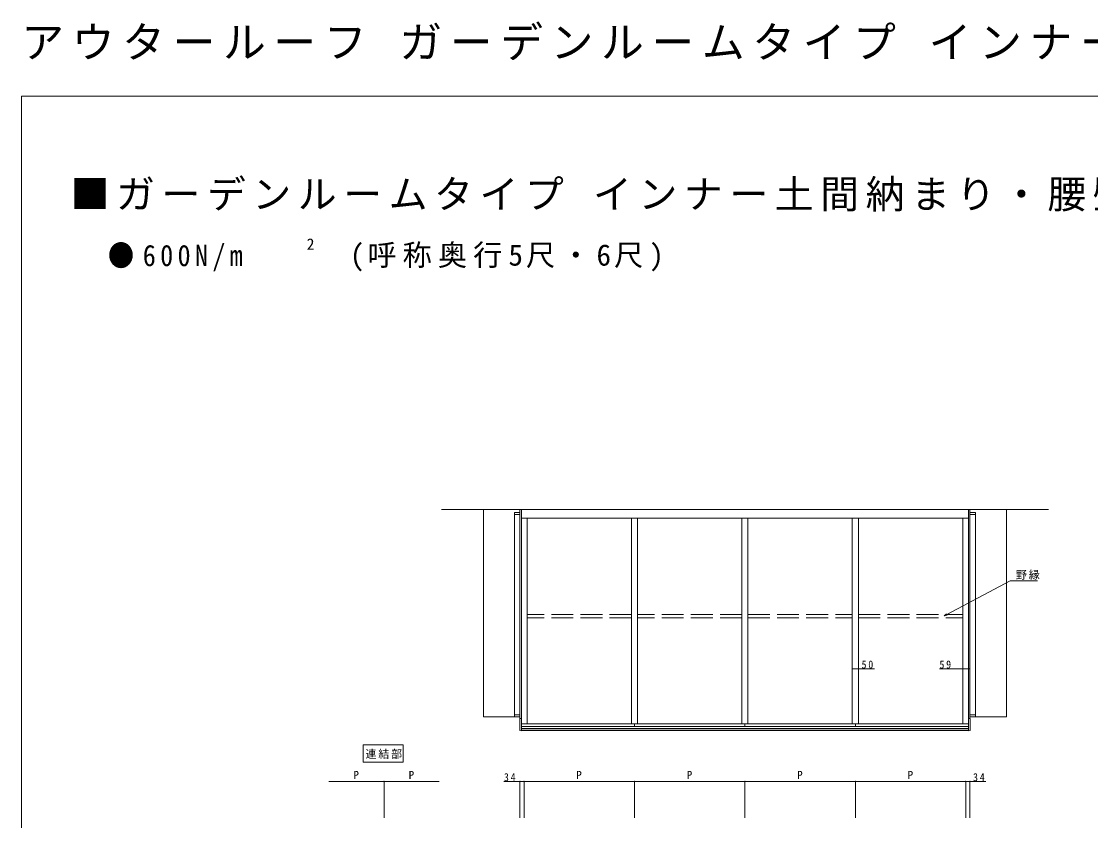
# Model space of a CAD drawing. Units: millimetres, scale not verified. Extents: x -7920 to 7920, y -12800 to 12777.
# Drawn here: x -7920 to 891, y 6191 to 12777 of the extents above; entities that cross this region are included whole.
import ezdxf
from ezdxf.enums import TextEntityAlignment as Align

# ---------------------------------------------------------------- set-up
doc = ezdxf.new("R2010")
doc.units = ezdxf.units.MM
doc.header["$LTSCALE"] = 60
doc.linetypes.add('USER1', pattern=[4, 3, -1])
for name, color, linetype, lineweight in [('0-1_USER1', 7, 'Continuous', 18), ('0-2_YKK_ZWAK', 7, 'Continuous', 18), ('0-3_YKK_A1', 4, 'Continuous', 18), ('0-4_YKK_D', 6, 'Continuous', 18), ('0-5_YKK_Z1', 7, 'Continuous', 18)]:
    doc.layers.add(name, color=color, linetype=linetype, lineweight=lineweight)
doc.styles.add('ＭＳ ゴシック', font='')
doc.styles.get('ＭＳ ゴシック').set_extended_font_data('MS Gothic')

msp = doc.modelspace()

# ---------------------------------------------------------------- linework, layer by layer
at = {"layer": '0-1_USER1', "color": 3}
for p, q in [((-5103.84, 6816.57), (-4773.84, 6816.57)), ((-5103.84, 6672.57), (-5103.84, 6816.57)), ((-4773.84, 6816.57), (-4773.84, 6672.57)), ((-4773.84, 6672.57), (-5103.84, 6672.57))]:
    msp.add_line(p, q, dxfattribs=at)
at = {"layer": '0-2_YKK_ZWAK'}
for p, q in [((-7920, -12800), (-7920, 12160)), ((-7920, 12160), (7920, 12160))]:
    msp.add_line(p, q, dxfattribs=at)
at = {"layer": '0-3_YKK_A1'}
for p, q in [((-3857.82, 8729.77), (-3811.82, 8729.77)), ((-3857.82, 8729.77), (-3857.82, 7046.77)), ((-3811.82, 7031.63), (-3811.82, 8756.27)), ((-3799.32, 7031.88), (-3799.32, 8756.27)), ((-116.32, 7031.88), (-116.32, 8756.27)), ((-103.82, 7031.63), (-103.82, 8756.27)), ((-103.82, 8729.77), (-57.82, 8729.77)), ((-57.82, 8729.77), (-57.82, 7046.77)), ((-3857.82, 8712.77), (-3811.82, 8712.77)), ((-3799.32, 8683.43), (-116.32, 8683.43)), ((-3752.82, 6989.37), (-3752.82, 8683.43)), ((-2892.82, 6989.37), (-2892.82, 8683.43)), ((-2842.82, 6989.37), (-2842.82, 8683.43)), ((-1982.82, 6989.37), (-1982.82, 8683.43)), ((-1932.82, 6989.37), (-1932.82, 8683.43)), ((-1072.82, 6989.37), (-1072.82, 8683.43)), ((-1022.82, 6989.37), (-1022.82, 8683.43)), ((-162.82, 6989.37), (-162.82, 8683.43)), ((-103.82, 8712.77), (-57.82, 8712.77)), ((-3799.32, 7031.88), (-3799.32, 7292.72)), ((-162.82, 6989.37), (-162.82, 7292.72)), ((-116.32, 7031.88), (-116.32, 7292.72)), ((-103.82, 7031.63), (-103.82, 7292.72)), ((-3857.82, 7063.77), (-3811.82, 7063.77)), ((-103.82, 7063.77), (-57.82, 7063.77)), ((-3857.82, 7046.77), (-3811.82, 7046.77)), ((-3813.32, 7030.28), (-3813.32, 7031.3)), ((-3813.32, 6933.44), (-3813.32, 7030.28)), ((-3798.82, 7031.89), (-3813.03, 7031.6)), ((-3798.82, 7031.89), (-3798.82, 7030.78)), ((-3798.82, 7030.78), (-3798.82, 7030.43)), ((-3798.82, 7030.43), (-3798.82, 6932.52)), ((-3798.82, 6989.37), (-116.82, 6989.37)), ((-3798.82, 6968.06), (-116.82, 6968.06)), ((-2867.82, 6989.37), (-2867.82, 6968.06)), ((-1957.82, 6989.37), (-1957.82, 6968.06)), ((-1047.82, 6989.37), (-1047.82, 6968.06)), ((-116.82, 7031.89), (-116.82, 7030.78)), ((-116.82, 7031.89), (-102.62, 7031.6)), ((-116.82, 7030.78), (-116.82, 7030.43)), ((-116.82, 7030.43), (-116.82, 6932.52)), ((-103.82, 7046.77), (-57.82, 7046.77)), ((-102.32, 7030.28), (-102.32, 7031.3)), ((-102.32, 6933.44), (-102.32, 7030.28)), ((-3798.82, 6932.27), (-3813.04, 6933.14)), ((-3798.82, 6951.27), (-116.82, 6951.27)), ((-3798.82, 6937.27), (-116.82, 6937.27)), ((-3798.82, 6936.27), (-116.82, 6936.27)), ((-116.82, 6934.77), (-3798.82, 6934.77)), ((-3798.82, 6932.52), (-3798.82, 6932.27)), ((-116.82, 6932.27), (-102.61, 6933.14)), ((-116.82, 6932.52), (-116.82, 6932.27))]:
    msp.add_line(p, q, dxfattribs=at)
at = {"layer": '0-3_YKK_A1', "linetype": 'USER1'}
for p, q in [((-2892.82, 7890.55), (-3752.82, 7890.55)), ((-2892.82, 7861.52), (-3752.82, 7861.52)), ((-1982.82, 7890.55), (-2842.82, 7890.55)), ((-1982.82, 7861.52), (-2842.82, 7861.52)), ((-1932.82, 7890.55), (-1072.82, 7890.55)), ((-1932.82, 7861.52), (-1072.82, 7861.52)), ((-1022.82, 7890.55), (-162.82, 7890.55)), ((-1022.82, 7861.52), (-162.82, 7861.52))]:
    msp.add_line(p, q, dxfattribs=at)
at = {"layer": '0-3_YKK_A1'}
for centre, start, end in [((-3813.02, 7031.3), 91.15842, 180), ((-102.62, 7031.3), 0, 88.84158), ((-3813.02, 6933.44), 180, 266.5), ((-102.62, 6933.44), 273.5, 0)]:
    msp.add_arc(centre, 0.3, start, end, dxfattribs=at)
at = {"layer": '0-4_YKK_D'}
for p, q in [((-294.43, 7890.4), (228.29, 8166.07)), ((228.29, 8166.07), (453.79, 8166.07)), ((-316.99, 7878.51), (-297.62, 7896.45)), ((-316.99, 7878.51), (-294.43, 7890.4)), ((-291.25, 7884.36), (-316.99, 7878.51)), ((-1072.82, 7442.61), (-1022.82, 7442.61)), ((-1022.82, 7442.61), (-890.12, 7442.61)), ((-162.82, 7442.61), (-355.62, 7442.61)), ((-103.82, 7442.61), (-162.82, 7442.61)), ((-5386.83, 6514.38), (-4931.83, 6514.38)), ((-4931.83, 6214.38), (-4931.83, 6515.38)), ((-4931.83, 6214.38), (-4931.83, 6515.38)), ((-4476.83, 6514.38), (-4931.83, 6514.38)), ((-3811.83, 6514.38), (-3944.13, 6514.38)), ((-3811.83, 6214.38), (-3811.83, 6515.38)), ((-3777.82, 6514.38), (-3811.83, 6514.38)), ((-3777.82, 6214.38), (-3777.82, 6515.38)), ((-3777.82, 6214.38), (-3777.82, 6515.38)), ((-3777.82, 6514.38), (-2867.82, 6514.38)), ((-2867.82, 6214.38), (-2867.82, 6515.38)), ((-2867.82, 6214.38), (-2867.82, 6515.38)), ((-2867.82, 6514.38), (-1957.82, 6514.38)), ((-1957.82, 6214.38), (-1957.82, 6515.38)), ((-1957.82, 6214.38), (-1957.82, 6515.38)), ((-1957.82, 6514.38), (-1047.82, 6514.38)), ((-1047.82, 6214.38), (-1047.82, 6515.38)), ((-1047.82, 6214.38), (-1047.82, 6515.38)), ((-1047.82, 6514.38), (-137.82, 6514.38)), ((-137.82, 6214.38), (-137.82, 6515.38)), ((-137.82, 6214.38), (-137.82, 6515.38)), ((-137.82, 6514.38), (-103.82, 6514.38)), ((-103.82, 6214.38), (-103.82, 6515.38)), ((-103.82, 6514.38), (28.48, 6514.38))]:
    msp.add_line(p, q, dxfattribs=at)
for centre in [(-1072.82, 7442.61), (-1022.82, 7442.61), (-162.82, 7442.61), (-103.82, 7442.61)]:
    msp.add_circle(centre, 0.3, dxfattribs=at)
for centre, start, end in [((-4931.83, 6514.38), 0, 180), ((-4931.83, 6514.38), 0, 180), ((-4931.83, 6514.38), 180, 0), ((-4931.83, 6514.38), 180, 0), ((-3811.83, 6514.38), 0, 180), ((-3811.83, 6514.38), 180, 0), ((-3777.82, 6514.38), 0, 180), ((-3777.82, 6514.38), 0, 180), ((-3777.82, 6514.38), 180, 0), ((-3777.82, 6514.38), 180, 0), ((-2867.82, 6514.38), 0, 180), ((-2867.82, 6514.38), 0, 180), ((-2867.82, 6514.38), 180, 0), ((-2867.82, 6514.38), 180, 0), ((-1957.82, 6514.38), 0, 180), ((-1957.82, 6514.38), 0, 180), ((-1957.82, 6514.38), 180, 0), ((-1957.82, 6514.38), 180, 0), ((-1047.82, 6514.38), 0, 180), ((-1047.82, 6514.38), 0, 180), ((-1047.82, 6514.38), 180, 0), ((-1047.82, 6514.38), 180, 0), ((-137.82, 6514.38), 0, 180), ((-137.82, 6514.38), 0, 180), ((-137.82, 6514.38), 180, 0), ((-137.82, 6514.38), 180, 0), ((-103.82, 6514.38), 0, 180), ((-103.82, 6514.38), 180, 0)]:
    msp.add_arc(centre, 1.59, start, end, dxfattribs=at)
at = {"layer": '0-5_YKK_Z1'}
for p, q in [((-4457.82, 8756.27), (545, 8756.27)), ((-4112.82, 7046.27), (-4112.82, 8756.27)), ((197.18, 7046.27), (197.18, 8756.27)), ((-4112.82, 7046.27), (-3811.82, 7046.27)), ((-103.82, 7046.27), (197.18, 7046.27))]:
    msp.add_line(p, q, dxfattribs=at)

# ---------------------------------------------------------------- texts
at = {"layer": '0-1_USER1', "style": 'ＭＳ ゴシック'}
msp.add_text('2', height=93.84, dxfattribs=at).set_placement((-5568.85, 10866.62), align=Align.BOTTOM_LEFT)
at = {"layer": '0-1_USER1', "attachment_point": 7, "style": 'ＭＳ ゴシック'}
for s, insert, char_height in [('\\T1.18;アウタールーフ\\~ガーデンルームタイプ\\~インナー土間納まり・腰壁付', (-7920, 12448), 258.1), ('\\T1.17;■ガーデンルームタイプ\\~インナー土間納まり・腰壁付', (-7514.35, 11209.9), 234.6), ('\\T1.33;\\W0.9;●600N/m', (-7207.31, 10717.27), 176), ('\\T1.21;(呼称奥行5尺・6尺)', (-5213.47, 10717.27), 176), ('\\T1.17;連結部', (-5083.98, 6699.57), 65.98)]:
    msp.add_mtext(s, dxfattribs=dict(at, insert=insert, char_height=char_height))
at = {"layer": '0-4_YKK_D', "color": 7, "style": 'ＭＳ ゴシック'}
for p in [(-5183.33, 6514.98), (-4728.33, 6514.98), (-3346.82, 6514.98), (-2436.82, 6514.98), (-1526.82, 6514.98), (-616.82, 6514.98)]:
    msp.add_text('P', height=65.98, dxfattribs=at).set_placement(p, align=Align.BOTTOM_LEFT)
at = {"layer": '0-4_YKK_D', "color": 7, "char_height": 65.98, "attachment_point": 7, "style": 'ＭＳ ゴシック'}
for s, insert in [('\\T1.17;野縁', (275.47, 8176.23)), ('\\T1.37;\\W0.9;50', (-996.52, 7443.41)), ('\\T1.37;\\W0.9;59', (-354.82, 7443.41)), ('\\T1.37;\\W0.9;34', (-3943.53, 6514.98)), ('\\T1.37;\\W0.9;34', (-77.72, 6514.98))]:
    msp.add_mtext(s, dxfattribs=dict(at, insert=insert))

doc.saveas('drawing.dxf')
